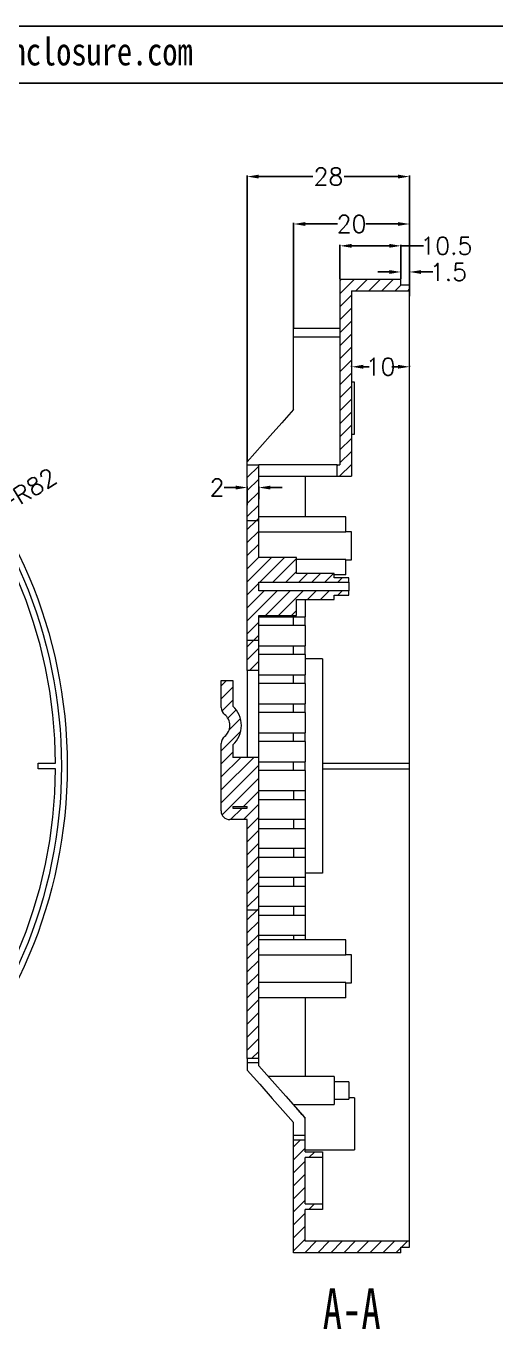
# Model space of a CAD drawing. Header units: inches. Extents: x 2104 to 3832, y 410 to 823.
# Drawn here: x 3082.8 to 3163.8, y 597.8 to 822.7 of the extents above; entities that cross this region are included whole.
import ezdxf

# ---------------------------------------------------------------- set-up
doc = ezdxf.new("R2010")
doc.units = ezdxf.units.IN
doc.layers.add('文字', color=81, linetype='Continuous')
doc.styles.add('SLDTEXTSTYLE3', font='TXT', dxfattribs={"width": 0.7})
doc.styles.get("Standard").update_dxf_attribs({"font": 'txt', "bigfont": 'gbcbig.shx'})
doc.styles.add('宋体', font='', dxfattribs={"width": 0.8, "height": 3.5})
doc.styles.get('宋体').set_extended_font_data('SimSun')
doc.dimstyles.new('3', dxfattribs={"dimtxt": 3, "dimasz": 2, "dimexe": 0.18, "dimexo": 0.0625, "dimgap": 0.2, "dimtad": 0, "dimzin": 12, "dimdsep": 46, "dimtxsty": 'Standard', "dimcen": 1, "dimclrd": 3, "dimclre": 3, "dimadec": 0, "dimazin": 0, "dimtfac": 1, "dimtofl": 0, "dimtmove": 0, "dimatfit": 3, "dimfxl": 1, "dimtolj": 1, "dimtzin": 0, "dimarcsym": 0})
pattern_1 = [(45, (-14.8087, 0), (-1.122532, 1.122532), [])]

# ---------------------------------------------------------------- blocks, each defined once
blk = doc.blocks.new('*D102')
at = {"color": 3, "lineweight": -2}
for p, q in [((3080.7, 741.05), (3077.39, 739.01)), ((3004.87, 694.96), (3006.87, 694.96)), ((3005.87, 693.96), (3005.87, 695.96))]:
    blk.add_line(p, q, dxfattribs=at)
at = {"color": 3}
blk.add_solid([(3077.22, 739.29), (3077.57, 738.73), (3075.69, 737.96)], dxfattribs=at)
at = {"layer": 'Defpoints', "color": 0}
for p in [(3075.69, 737.96), (3005.87, 694.96)]:
    blk.add_point(p, dxfattribs=at)
at = {"color": 0, "insert": (3084.28, 743.25), "char_height": 3, "attachment_point": 5, "rotation": 31.6269}
blk.add_mtext('\\A1;R82', dxfattribs=at)
blk = doc.blocks.new('*D133')
at = {"color": 3, "lineweight": -2}
for p, q in [((3136.92, 779.02), (3136.92, 784.91)), ((3138.92, 784.73), (3145.42, 784.73)), ((3147.42, 779.02), (3147.42, 784.91)), ((3147.42, 784.73), (3151.32, 784.73))]:
    blk.add_line(p, q, dxfattribs=at)
at = {"color": 3}
for points in [[(3138.92, 785.07), (3138.92, 784.4), (3136.92, 784.73)], [(3145.42, 785.07), (3145.42, 784.4), (3147.42, 784.73)]]:
    blk.add_solid(points, dxfattribs=at)
at = {"layer": 'Defpoints', "color": 0}
for p in [(3136.92, 784.73), (3136.92, 778.96), (3147.42, 778.96)]:
    blk.add_point(p, dxfattribs=at)
at = {"color": 0, "insert": (3155.27, 784.73), "char_height": 3, "attachment_point": 5}
blk.add_mtext('\\A1;10.5', dxfattribs=at)
blk = doc.blocks.new('*D135')
at = {"color": 3, "lineweight": -2}
for p, q in [((3118.92, 743.02), (3116.92, 743.02)), ((3120.92, 739.98), (3120.92, 743.2)), ((3122.92, 741.03), (3122.92, 743.2)), ((3124.92, 743.02), (3126.92, 743.02))]:
    blk.add_line(p, q, dxfattribs=at)
at = {"color": 3}
for points in [[(3118.92, 743.35), (3118.92, 742.68), (3120.92, 743.02)], [(3124.92, 743.35), (3124.92, 742.68), (3122.92, 743.02)]]:
    blk.add_solid(points, dxfattribs=at)
at = {"layer": 'Defpoints', "color": 0}
for p in [(3120.92, 743.02), (3120.92, 739.92), (3122.92, 740.96)]:
    blk.add_point(p, dxfattribs=at)
at = {"color": 0, "insert": (3115.72, 743.02), "char_height": 3, "attachment_point": 5}
blk.add_mtext('\\A1;2', dxfattribs=at)
blk = doc.blocks.new('*D136')
at = {"color": 3, "lineweight": -2}
for p, q in [((3128.92, 770.51), (3128.92, 788.68)), ((3130.92, 788.5), (3136.47, 788.5)), ((3146.92, 788.5), (3141.37, 788.5)), ((3148.92, 778.02), (3148.92, 788.68))]:
    blk.add_line(p, q, dxfattribs=at)
at = {"color": 3}
for points in [[(3130.92, 788.83), (3130.92, 788.17), (3128.92, 788.5)], [(3146.92, 788.83), (3146.92, 788.17), (3148.92, 788.5)]]:
    blk.add_solid(points, dxfattribs=at)
at = {"layer": 'Defpoints', "color": 0}
for p in [(3148.92, 788.5), (3148.92, 777.96), (3128.92, 770.45)]:
    blk.add_point(p, dxfattribs=at)
at = {"color": 0, "insert": (3138.92, 788.5), "char_height": 3, "attachment_point": 5}
blk.add_mtext('\\A1;20', dxfattribs=at)
blk = doc.blocks.new('*D137')
at = {"color": 3, "lineweight": -2}
for p, q in [((3145.42, 780.22), (3143.42, 780.22)), ((3147.42, 779.02), (3147.42, 780.4)), ((3148.92, 776.07), (3148.92, 780.4)), ((3150.92, 780.22), (3152.92, 780.22))]:
    blk.add_line(p, q, dxfattribs=at)
at = {"color": 3}
for points in [[(3145.42, 780.55), (3145.42, 779.88), (3147.42, 780.22)], [(3150.92, 780.55), (3150.92, 779.88), (3148.92, 780.22)]]:
    blk.add_solid(points, dxfattribs=at)
at = {"layer": 'Defpoints', "color": 0}
for p in [(3148.92, 780.22), (3147.42, 778.96), (3148.92, 776)]:
    blk.add_point(p, dxfattribs=at)
at = {"color": 0, "insert": (3155.62, 780.22), "char_height": 3, "attachment_point": 5}
blk.add_mtext('\\A1;1.5', dxfattribs=at)
blk = doc.blocks.new('*D138')
at = {"color": 3, "lineweight": -2}
for p, q in [((3120.92, 747.52), (3120.92, 796.86)), ((3122.92, 796.68), (3132.22, 796.68)), ((3146.92, 796.68), (3137.62, 796.68)), ((3148.92, 776.07), (3148.92, 796.86))]:
    blk.add_line(p, q, dxfattribs=at)
at = {"color": 3}
for points in [[(3122.92, 797.02), (3122.92, 796.35), (3120.92, 796.68)], [(3146.92, 797.02), (3146.92, 796.35), (3148.92, 796.68)]]:
    blk.add_solid(points, dxfattribs=at)
at = {"layer": 'Defpoints', "color": 0}
for p in [(3148.92, 796.68), (3148.92, 776), (3120.92, 747.46)]:
    blk.add_point(p, dxfattribs=at)
at = {"color": 0, "insert": (3134.92, 796.68), "char_height": 3, "attachment_point": 5}
blk.add_mtext('\\A1;28', dxfattribs=at)
blk = doc.blocks.new('*D139')
at = {"color": 3, "lineweight": -2}
for p, q in [((3138.92, 763.84), (3138.92, 764.04)), ((3140.92, 763.86), (3141.97, 763.86)), ((3146.92, 763.86), (3145.87, 763.86)), ((3148.92, 763.84), (3148.92, 764.04))]:
    blk.add_line(p, q, dxfattribs=at)
at = {"color": 3}
for points in [[(3140.92, 764.2), (3140.92, 763.53), (3138.92, 763.86)], [(3146.92, 764.2), (3146.92, 763.53), (3148.92, 763.86)]]:
    blk.add_solid(points, dxfattribs=at)
at = {"layer": 'Defpoints', "color": 0}
for p in [(3138.92, 763.78), (3148.92, 763.86), (3148.92, 763.78)]:
    blk.add_point(p, dxfattribs=at)
at = {"color": 0, "insert": (3143.92, 763.86), "char_height": 3, "attachment_point": 5}
blk.add_mtext('\\A1;10', dxfattribs=at)

msp = doc.modelspace()

# ---------------------------------------------------------------- hatches: boundary and pattern name
at = {"linetype": 'Continuous', "lineweight": 0}
h = msp.add_hatch(dxfattribs=at)
h.set_pattern_fill('ANSI31', color=4, scale=0.5, style=0)
h.set_pattern_definition(pattern_1)
h.paths.add_polyline_path([(3148.921, 776.96), (3148.921, 777.96), (3147.421, 777.96), (3147.421, 778.96), (3136.921, 778.96), (3136.921, 746.96), (3136.421, 746.96), (3136.421, 744.96), (3138.921, 744.96), (3138.921, 776.96)], flags=0)
h = msp.add_hatch(dxfattribs=at)
h.set_pattern_fill('ANSI31', color=4, scale=0.5, style=0)
h.set_pattern_definition(pattern_1)
h.paths.add_polyline_path([(3120.921, 737.296), (3122.921, 737.296), (3122.921, 746.96), (3120.921, 746.96)], flags=0)
h = msp.add_hatch(dxfattribs=at)
h.set_pattern_fill('ANSI31', color=4, scale=0.5, style=0)
h.set_pattern_definition(pattern_1)
h.paths.add_polyline_path([(3120.921, 737.296), (3120.921, 716.608), (3122.921, 716.608), (3122.921, 720.96), (3129.421, 720.96), (3129.421, 723.71), (3135.921, 723.71), (3135.921, 724.46), (3138.421, 724.46), (3138.421, 725.21), (3122.921, 725.21), (3122.921, 726.71), (3138.421, 726.71), (3138.421, 727.46), (3135.921, 727.46), (3135.921, 728.21), (3129.421, 728.21), (3129.421, 730.96), (3122.921, 730.96), (3122.921, 737.296)], flags=0)
h = msp.add_hatch(dxfattribs=at)
h.set_pattern_fill('ANSI31', color=4, scale=0.5, style=0)
h.set_pattern_definition(pattern_1)
h.paths.add_polyline_path([(3120.921, 711.46), (3122.921, 711.46), (3122.921, 716.608), (3120.921, 716.608)], flags=0)
h = msp.add_hatch(dxfattribs=at)
h.set_pattern_fill('ANSI31', color=4, scale=0.5, style=0)
h.set_pattern_definition(pattern_1)
edge = h.paths.add_edge_path(flags=0)
edge.add_line((3120.921, 685.71), (3120.921, 670.11))
edge.add_line((3120.921, 670.11), (3122.921, 670.11))
edge.add_line((3122.921, 670.11), (3122.921, 696.46))
edge.add_line((3122.921, 696.46), (3118.421, 696.46))
edge.add_line((3118.421, 696.46), (3118.421, 698.634))
edge.add_arc((3115.484, 701.96), 4.438, 311.45043, 408.54957)
edge.add_line((3118.421, 705.286), (3118.421, 709.71))
edge.add_line((3118.421, 709.71), (3116.421, 709.71))
edge.add_line((3116.421, 709.71), (3116.421, 705.053))
edge.add_arc((3117.921, 705.053), 1.5, 180, 231.75338)
edge.add_arc((3115.484, 701.96), 2.438, -51.75338, 51.75338, ccw=False)
edge.add_arc((3117.921, 698.868), 1.5, 128.24662, 180)
edge.add_line((3116.421, 698.868), (3116.421, 687.21))
edge.add_arc((3117.921, 687.21), 1.5, 180, 270)
edge.add_line((3117.921, 685.71), (3120.921, 685.71))
h.paths.add_polyline_path([(3120.921, 687.96), (3120.921, 687.71), (3118.421, 687.71), (3118.421, 687.96)], flags=0)
h = msp.add_hatch(dxfattribs=at)
h.set_pattern_fill('ANSI31', color=4, scale=0.5, style=0)
h.set_pattern_definition(pattern_1)
h.paths.add_polyline_path([(3120.921, 644.471), (3122.921, 644.471), (3122.921, 670.11), (3120.921, 670.11)], flags=0)
h = msp.add_hatch(dxfattribs=at)
h.set_pattern_fill('ANSI31', color=4, scale=0.5, style=0)
h.set_pattern_definition(pattern_1)
h.paths.add_polyline_path([(3133.921, 627.408), (3133.921, 628.408), (3130.921, 628.408), (3130.921, 630.471), (3128.921, 630.471), (3128.921, 610.96), (3147.421, 610.96), (3147.421, 611.96), (3148.921, 611.96), (3148.921, 612.96), (3130.921, 612.96), (3130.921, 618.408), (3133.921, 618.408), (3133.921, 619.408), (3130.921, 619.408), (3130.921, 627.408)], flags=0)

# ---------------------------------------------------------------- linework, layer by layer
for p, q in [((2800.485, 822.657), (3384.387, 822.657)), ((2815.594, 812.827), (3374.557, 812.827))]:
    msp.add_line(p, q)
at = {"color": 7, "linetype": 'Continuous', "lineweight": 15}
for p, q in [((3136.921, 778.96), (3147.421, 778.96)), ((3136.921, 778.96), (3136.921, 746.96)), ((3147.421, 777.96), (3147.421, 778.96)), ((3148.921, 777.96), (3147.421, 777.96)), ((3148.921, 776.96), (3148.921, 777.96)), ((3138.921, 776.96), (3148.921, 776.96)), ((3138.921, 776.96), (3138.921, 744.96)), ((3148.921, 695.46), (3148.921, 776.96)), ((3136.921, 770.447), (3128.921, 770.447)), ((3128.921, 768.947), (3128.921, 770.447)), ((3136.921, 768.947), (3128.921, 768.947)), ((3128.921, 756.46), (3128.921, 768.947)), ((3139.421, 761.21), (3138.921, 761.21)), ((3139.421, 756.71), (3139.421, 761.21)), ((3139.421, 752.21), (3139.421, 756.71)), ((3138.921, 752.21), (3139.421, 752.21)), ((3120.921, 746.96), (3120.921, 747.46)), ((3120.921, 746.96), (3122.921, 746.96)), ((3120.921, 737.296), (3120.921, 746.96)), ((3122.921, 737.296), (3122.921, 746.96)), ((3136.421, 746.96), (3122.921, 746.96)), ((3136.421, 744.96), (3136.421, 746.96)), ((3136.421, 746.96), (3136.921, 746.96)), ((3122.921, 744.96), (3136.421, 744.96)), ((3136.421, 744.96), (3138.921, 744.96)), ((3137.921, 737.96), (3122.921, 737.96)), ((3137.921, 735.308), (3137.921, 737.96)), ((3122.921, 737.296), (3120.921, 737.296)), ((3120.921, 716.608), (3120.921, 737.296)), ((3122.921, 730.96), (3122.921, 737.296)), ((3137.921, 735.308), (3122.921, 735.308)), ((3138.921, 735.36), (3137.921, 735.36)), ((3138.921, 732.96), (3138.921, 735.36)), ((3138.921, 730.56), (3138.921, 732.96)), ((3129.421, 730.96), (3122.921, 730.96)), ((3129.421, 728.21), (3129.421, 730.96)), ((3137.921, 730.613), (3129.421, 730.613)), ((3137.921, 727.96), (3137.921, 730.613)), ((3137.921, 730.56), (3138.921, 730.56)), ((3122.921, 726.71), (3138.421, 726.71)), ((3122.921, 725.21), (3122.921, 726.71)), ((3135.921, 728.21), (3129.421, 728.21)), ((3135.921, 727.46), (3135.921, 728.21)), ((3137.921, 727.96), (3135.921, 727.96)), ((3138.421, 727.46), (3135.921, 727.46)), ((3138.421, 726.71), (3138.421, 727.46)), ((3138.421, 726.71), (3138.421, 725.21)), ((3138.421, 725.21), (3122.921, 725.21)), ((3135.921, 724.46), (3138.421, 724.46)), ((3135.921, 723.71), (3135.921, 724.46)), ((3138.421, 724.46), (3138.421, 725.21)), ((3129.421, 723.71), (3135.921, 723.71)), ((3129.421, 720.96), (3129.421, 723.71)), ((3130.921, 723.71), (3130.921, 720.71)), ((3122.921, 720.96), (3129.421, 720.96)), ((3122.921, 716.608), (3122.921, 720.96)), ((3122.921, 720.71), (3130.921, 720.71)), ((3128.921, 719.21), (3128.921, 720.71)), ((3130.921, 719.21), (3130.921, 720.71)), ((3130.921, 719.21), (3122.921, 719.21)), ((3130.921, 719.21), (3130.921, 715.71)), ((3122.921, 716.608), (3120.921, 716.608)), ((3120.921, 711.46), (3120.921, 716.608)), ((3122.921, 711.46), (3122.921, 716.608)), ((3122.921, 715.71), (3130.921, 715.71)), ((3128.921, 714.21), (3128.921, 715.71)), ((3130.921, 714.21), (3130.921, 715.71)), ((3130.921, 714.21), (3122.921, 714.21)), ((3130.921, 714.21), (3130.921, 710.71)), ((3133.921, 713.46), (3130.921, 713.46)), ((3133.921, 713.46), (3133.921, 676.46)), ((3122.921, 711.46), (3120.921, 711.46)), ((3120.921, 711.46), (3120.921, 696.46)), ((3122.921, 696.46), (3122.921, 711.46)), ((3122.921, 710.71), (3130.921, 710.71)), ((3128.921, 709.21), (3128.921, 710.71)), ((3130.921, 709.21), (3130.921, 710.71)), ((3116.421, 709.71), (3118.421, 709.71)), ((3116.421, 705.053), (3116.421, 709.71)), ((3118.421, 709.71), (3118.421, 705.286)), ((3130.921, 709.21), (3122.921, 709.21)), ((3130.921, 709.21), (3130.921, 705.71)), ((3122.921, 705.71), (3130.921, 705.71)), ((3130.921, 704.21), (3122.921, 704.21)), ((3128.921, 704.21), (3128.921, 705.71)), ((3130.921, 704.21), (3130.921, 705.71)), ((3130.921, 704.21), (3130.921, 700.71)), ((3122.921, 700.71), (3130.921, 700.71)), ((3128.921, 699.21), (3128.921, 700.71)), ((3130.921, 699.21), (3130.921, 700.71)), ((3116.421, 687.21), (3116.421, 698.868)), ((3118.421, 698.634), (3118.421, 696.46)), ((3130.921, 699.21), (3122.921, 699.21)), ((3130.921, 699.21), (3130.921, 695.71)), ((3084.868, 694.46), (3084.868, 695.46)), ((3084.868, 695.46), (3087.868, 695.46)), ((3122.921, 696.46), (3118.421, 696.46)), ((3122.921, 670.11), (3122.921, 696.46)), ((3122.921, 695.71), (3130.921, 695.71)), ((3128.921, 694.21), (3128.921, 695.71)), ((3130.921, 694.21), (3130.921, 695.71)), ((3133.921, 695.46), (3148.921, 695.46)), ((3148.921, 694.46), (3148.921, 695.46)), ((3087.868, 694.46), (3084.868, 694.46)), ((3130.921, 694.21), (3122.921, 694.21)), ((3130.921, 694.21), (3130.921, 690.71)), ((3133.921, 694.46), (3148.921, 694.46)), ((3148.921, 612.96), (3148.921, 694.46)), ((3130.921, 690.71), (3122.921, 690.71)), ((3128.921, 690.71), (3128.921, 689.21)), ((3130.921, 690.71), (3130.921, 689.21)), ((3122.921, 689.21), (3130.921, 689.21)), ((3130.921, 689.21), (3130.921, 685.71)), ((3118.421, 687.96), (3120.921, 687.96)), ((3118.421, 687.96), (3118.421, 687.71)), ((3118.421, 687.71), (3120.921, 687.71)), ((3120.921, 687.71), (3120.921, 687.96)), ((3120.921, 685.71), (3117.921, 685.71)), ((3120.921, 670.11), (3120.921, 685.71)), ((3130.921, 685.71), (3122.921, 685.71)), ((3122.921, 684.21), (3130.921, 684.21)), ((3128.921, 685.71), (3128.921, 684.21)), ((3130.921, 685.71), (3130.921, 684.21)), ((3130.921, 684.21), (3130.921, 680.71)), ((3130.921, 680.71), (3122.921, 680.71)), ((3122.921, 679.21), (3130.921, 679.21)), ((3128.921, 680.71), (3128.921, 679.21)), ((3130.921, 680.71), (3130.921, 679.21)), ((3130.921, 679.21), (3130.921, 675.71)), ((3130.921, 675.71), (3122.921, 675.71)), ((3128.921, 675.71), (3128.921, 674.21)), ((3133.921, 676.46), (3130.921, 676.46)), ((3130.921, 675.71), (3130.921, 674.21)), ((3122.921, 674.21), (3130.921, 674.21)), ((3130.921, 674.21), (3130.921, 670.71)), ((3122.921, 670.11), (3120.921, 670.11)), ((3120.921, 644.471), (3120.921, 670.11)), ((3130.921, 670.71), (3122.921, 670.71)), ((3122.921, 644.471), (3122.921, 670.11)), ((3128.921, 670.71), (3128.921, 669.21)), ((3130.921, 670.71), (3130.921, 669.21)), ((3122.921, 669.21), (3130.921, 669.21)), ((3130.921, 669.21), (3130.921, 665.71)), ((3130.921, 665.71), (3122.921, 665.71)), ((3128.921, 665.71), (3128.921, 664.96)), ((3130.921, 665.71), (3130.921, 664.96)), ((3137.921, 664.96), (3122.921, 664.96)), ((3137.921, 662.308), (3137.921, 664.96)), ((3137.921, 662.308), (3122.921, 662.308)), ((3138.921, 662.36), (3137.921, 662.36)), ((3138.921, 659.96), (3138.921, 662.36)), ((3138.921, 657.56), (3138.921, 659.96)), ((3137.921, 657.613), (3122.921, 657.613)), ((3137.921, 654.96), (3137.921, 657.613)), ((3137.921, 657.56), (3138.921, 657.56)), ((3137.921, 654.96), (3122.921, 654.96)), ((3122.921, 644.471), (3120.921, 644.471)), ((3120.921, 644.471), (3120.921, 643.721)), ((3122.921, 643.721), (3120.921, 643.721)), ((3120.921, 643.721), (3120.921, 642.46)), ((3122.921, 643.721), (3122.921, 644.471)), ((3122.921, 643.221), (3122.921, 643.721)), ((3135.921, 641.36), (3124.589, 641.36)), ((3135.921, 641.36), (3135.921, 636.56)), ((3138.421, 640.46), (3135.921, 640.46)), ((3138.421, 640.46), (3138.421, 637.46)), ((3128.842, 636.56), (3135.921, 636.56)), ((3135.921, 637.46), (3138.421, 637.46)), ((3139.421, 637.71), (3138.421, 637.71)), ((3139.421, 637.71), (3139.421, 633.21)), ((3130.921, 631.221), (3130.921, 634.221)), ((3128.921, 631.221), (3128.921, 633.46)), ((3139.421, 633.21), (3139.421, 628.71)), ((3130.921, 631.221), (3128.921, 631.221)), ((3128.921, 630.471), (3128.921, 631.221)), ((3128.921, 630.471), (3130.921, 630.471)), ((3128.921, 610.96), (3128.921, 630.471)), ((3130.921, 630.471), (3130.921, 631.221)), ((3130.921, 628.408), (3130.921, 630.471)), ((3130.921, 628.71), (3139.421, 628.71)), ((3130.921, 628.408), (3133.921, 628.408)), ((3133.921, 627.408), (3130.921, 627.408)), ((3130.921, 619.408), (3130.921, 627.408)), ((3133.921, 628.408), (3133.921, 627.408)), ((3133.921, 627.408), (3133.921, 619.408)), ((3130.921, 619.408), (3133.921, 619.408)), ((3133.921, 618.408), (3130.921, 618.408)), ((3130.921, 612.96), (3130.921, 618.408)), ((3133.921, 619.408), (3133.921, 618.408)), ((3148.921, 612.96), (3130.921, 612.96)), ((3147.421, 611.96), (3148.921, 611.96)), ((3147.421, 610.96), (3147.421, 611.96)), ((3148.921, 611.96), (3148.921, 612.96)), ((3147.421, 610.96), (3128.921, 610.96))]:
    msp.add_line(p, q, dxfattribs=at)
at = {"color": 7, "linetype": 'Continuous', "lineweight": 15, "flags": 128}
for points in [[(3128.921, 756.46), (3126.906, 754.193), (3124.89, 751.925), (3120.921, 747.46)], [(3122.921, 643.221), (3125.223, 640.632), (3127.572, 637.988), (3130.921, 634.221)], [(3120.921, 642.46), (3123.076, 640.036), (3125.231, 637.612), (3128.921, 633.46)]]:
    msp.add_lwpolyline(points, dxfattribs=at)
at = {"color": 7, "linetype": 'Continuous', "lineweight": 15}
for radius in [84, 83]:
    msp.add_circle((3005.87, 694.96), radius, dxfattribs=at)
for centre, radius, start, end in [((3005.87, 694.96), 82, 0.34937, 179.65063), ((3117.921, 705.053), 1.5, 180, 231.75338), ((3115.484, 701.96), 2.438, 308.24662, 51.75338), ((3115.484, 701.96), 4.437, 311.45043, 48.54957), ((3117.921, 698.868), 1.5, 128.24662, 180), ((3005.87, 694.96), 82, 180.34937, 359.65063), ((3117.921, 687.21), 1.5, 180, 270)]:
    msp.add_arc(centre, radius, start, end, dxfattribs=at)
for points, knots in [([(3130.921, 744.96), (3130.921, 744.9), (3130.921, 744.031), (3130.921, 742.128), (3130.921, 739.845), (3130.921, 738.41), (3130.921, 737.96)], [0, 0, 0, 0, 0.02967034, 0.42376507, 0.81953965, 1, 1, 1, 1]), ([(3130.921, 654.96), (3130.921, 654.426), (3130.921, 653.027), (3130.921, 650.808), (3130.921, 648.347), (3130.921, 646.22), (3130.921, 644.429), (3130.921, 642.832), (3130.921, 641.874), (3130.921, 641.36)], [0, 0, 0, 0, 0.1053008, 0.2754782, 0.4462, 0.6163818, 0.7379195, 0.85946, 1, 1, 1, 1]), ([(3130.921, 634.221), (3130.673, 634.501), (3130.177, 635.059), (3129.561, 635.764), (3129.13, 636.266), (3128.951, 636.487), (3128.892, 636.56)], [0, 0, 0, 0, 0.33233484, 0.66428131, 0.88947478, 1, 1, 1, 1])]:
    msp.add_open_spline(points, degree=3, knots=knots, dxfattribs=at)

# ---------------------------------------------------------------- texts
at = {"color": 0, "linetype": 'Continuous', "lineweight": 0, "insert": (3138.942, 604.824), "char_height": 7, "attachment_point": 2, "style": 'SLDTEXTSTYLE3'}
msp.add_mtext('A-A', dxfattribs=at)
at = {"layer": '文字', "color": 0, "insert": (3053.974, 820.676), "char_height": 4.80578, "width": 84.43291, "attachment_point": 1, "style": '宋体'}
msp.add_mtext('www.chinaenclosure.com', dxfattribs=at)

# ---------------------------------------------------------------- dimensions: what is measured, and where the dimension line sits
for base, p1, p2, picture, middle in [((3148.921, 796.684), (3120.921, 747.46), (3148.921, 776.005), '*D138', (3134.921, 796.684)), ((3148.921, 788.501), (3128.921, 770.447), (3148.921, 777.96), '*D136', (3138.921, 788.501)), ((3148.921, 780.216), (3147.421, 778.96), (3148.921, 776.005), '*D137', (3155.621, 780.216)), ((3148.921, 763.862), (3138.921, 763.777), (3148.921, 763.777), '*D139', (3143.921, 763.862)), ((3120.921, 743.016), (3122.921, 740.963), (3120.921, 739.92), '*D135', (3115.721, 743.016))]:
    dim = msp.add_linear_dim(base=base, p1=p1, p2=p2, dimstyle='3')
    dim.commit()
    dim.dimension.update_dxf_attribs({"geometry": picture, "text_midpoint": middle})
dim = msp.add_linear_dim(base=(3136.921, 784.733), p1=(3147.421, 778.96), p2=(3136.921, 778.96), dimstyle='3')
dim.commit()
dim.dimension.update_dxf_attribs({"geometry": '*D133', "text_midpoint": (3155.268, 784.733), "dimtype": 160})
dim = msp.add_radius_dim(center=(3005.87, 694.96), mpoint=(3075.691, 737.96), dimstyle='3')
dim.commit()
dim.dimension.update_dxf_attribs({"geometry": '*D102', "text_midpoint": (3084.278, 743.248), "dimtype": 164})

doc.saveas('drawing.dxf')
